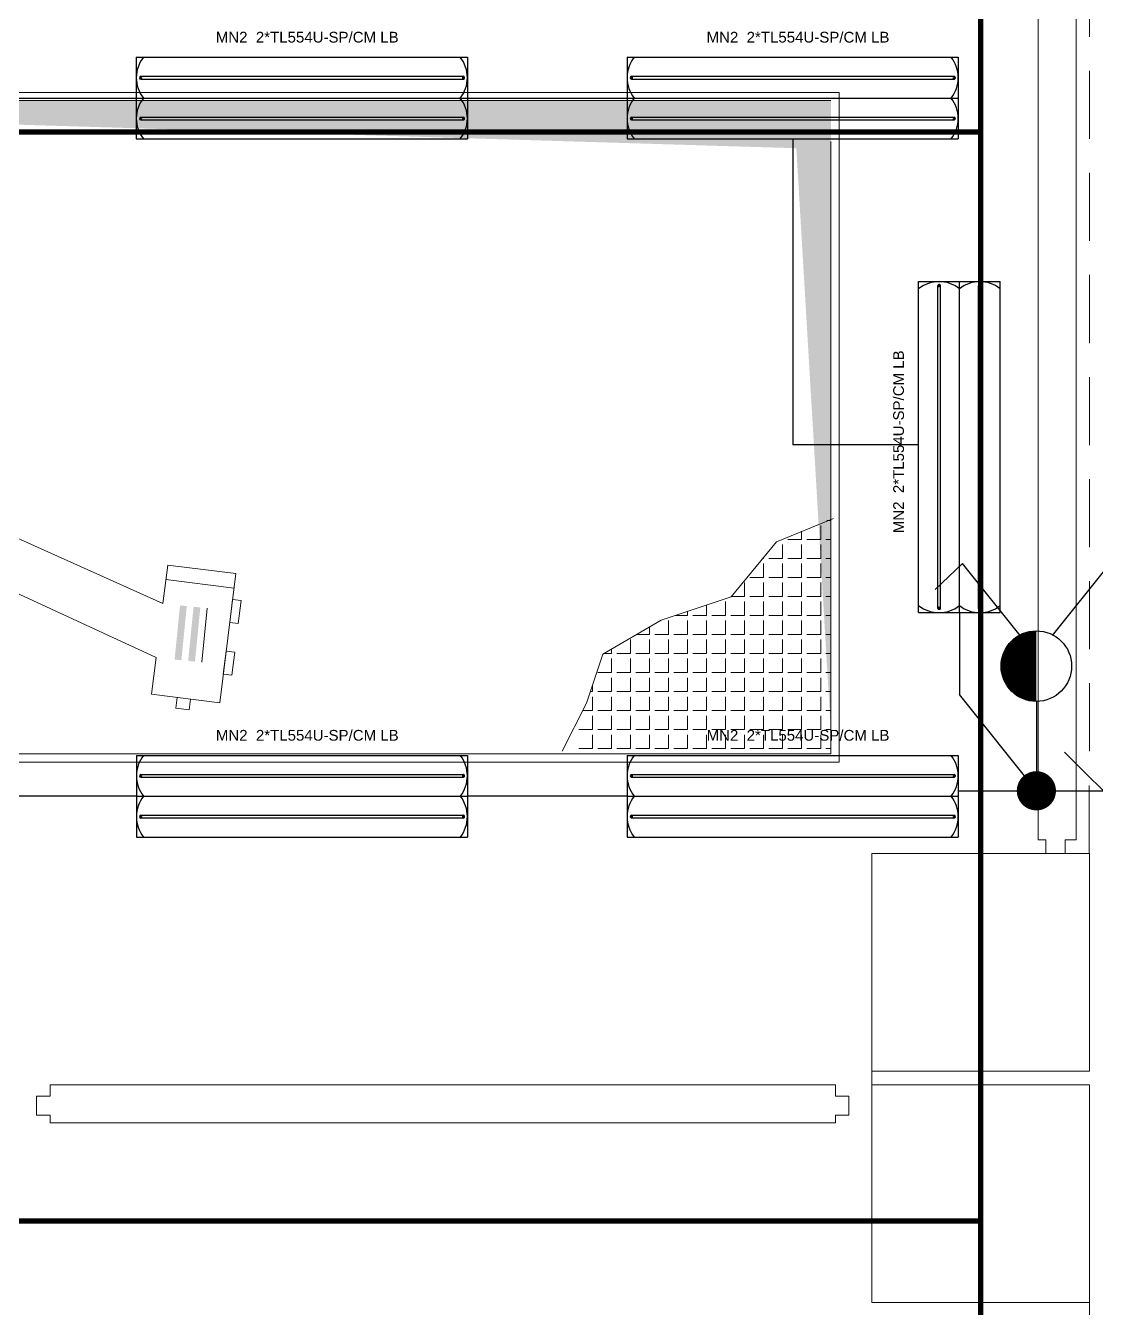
# Model space of a CAD drawing. Header units: metres. Extents: x -13316 to 152404, y -3899 to 30226.
# Drawn here: x 2969.2 to 3362.5, y 5917.9 to 6389.1 of the extents above; entities that cross this region are included whole.
import ezdxf

# ---------------------------------------------------------------- set-up
doc = ezdxf.new("R2010")
doc.units = ezdxf.units.M
doc.header["$LTSCALE"] = 100
doc.header["$MEASUREMENT"] = 0
for name, pattern in [('ACAD_ISO05W100', [33, 24, -3, 0, -3, 0, -3]), ('DOT2', [0.125, 0, -0.125]), ('HIDDEN', [0.375, 0.25, -0.125])]:
    doc.linetypes.add(name, pattern=pattern)
doc.layers.get('0').update_dxf_attribs({"color": 9, "lineweight": 9})
for name, color, linetype, lineweight in [('01', 9, 'Continuous', 9), ('06D', 9, 'Continuous', 9), ('20', 9, 'DOT2', 9), ('bakırcı ekipman', 252, 'ACAD_ISO05W100', 9), ('E-2x54 W SIVAÜSTÜ FLUORESAN YÜKSEK TAVAN ARMATÜRÜ', 7, 'Continuous', 30), ('E-KABLO', 7, 'Continuous', 30), ('E-KOMÜTATÖR ANAHTAR (ETANŞ)', 7, 'Continuous', 30), ('E-LINYE', 7, 'Continuous', 30)]:
    doc.layers.add(name, color=color, linetype=linetype, lineweight=lineweight)
doc.styles.add('Arial', font='arial.ttf', dxfattribs={"height": 2.5})

# ---------------------------------------------------------------- blocks, each defined once
blk = doc.blocks.new('2x54 W SIVAÜSTÜ FLUORESAN YÜKSEK TAVAN ARMATÜRÜ')
at = {"layer": 'E-2x54 W SIVAÜSTÜ FLUORESAN YÜKSEK TAVAN ARMATÜRÜ', "color": 4}
for p, q in [((-60.8, 15), (-60.8, -15)), ((-60.8, 15), (60.8, 15)), ((60.8, 15), (60.8, 0)), ((-60, 0), (-15, 0)), ((15, 0), (60, 0)), ((60.8, 0), (60.8, -15)), ((-60.8, -15), (60.8, -15))]:
    blk.add_line(p, q, dxfattribs=at)
at = {"layer": 'E-2x54 W SIVAÜSTÜ FLUORESAN YÜKSEK TAVAN ARMATÜRÜ', "color": 7}
for p, q in [((-59.27, 8.01), (59.32, 8.01)), ((-59.16, 7.01), (59.44, 7)), ((-60.8, 0), (60.8, 0)), ((-59.27, -6.99), (59.32, -6.99)), ((-59.16, -7.99), (59.44, -8))]:
    blk.add_line(p, q, dxfattribs=at)
for centre in [(-59.23, 7.63), (-59.23, 7.33), (59.36, 7.63), (59.36, 7.33), (-59.23, -7.37), (-59.23, -7.67), (59.36, -7.37), (59.36, -7.67)]:
    blk.add_circle(centre, 0.11, dxfattribs=at)
for centre, radius, start, end in [((-48.66, 7.5), 12.14, 141.86, 218.14), ((48.66, 7.5), 12.14, 321.86, 38.14), ((-59.12, 7.51), 0.515, 106.8674, 266.7612), ((-59.32, 7.49), 0.519, 289.2244, 84.4042), ((59.47, 7.51), 0.515, 106.8674, 266.7612), ((59.27, 7.49), 0.519, 289.2244, 84.4042), ((-48.66, -7.5), 12.14, 141.86, 218.14), ((48.66, -7.5), 12.14, 321.86, 38.14), ((-59.12, -7.49), 0.515, 106.8674, 266.7612), ((-59.32, -7.51), 0.519, 289.2244, 84.4042), ((59.47, -7.49), 0.515, 106.8674, 266.7612), ((59.27, -7.51), 0.519, 289.2244, 84.4042)]:
    blk.add_arc(centre, radius, start, end, dxfattribs=at)
at = {"layer": 'E-2x54 W SIVAÜSTÜ FLUORESAN YÜKSEK TAVAN ARMATÜRÜ', "color": 7, "style": 'Arial'}
blk.add_text('MN2  2*TL554U-SP/CM LB', height=3.9508, dxfattribs=at).set_placement((-31.61, 20.4))
blk = doc.blocks.new('100_KOMÜTATÖR ANAHTAR (ETANŞ)')
at = {"layer": 'E-KOMÜTATÖR ANAHTAR (ETANŞ)', "color": 4}
for p, q in [((-1.695, 5.222), (-2.326, 4.622)), ((-0.372, 3.563), (-1.695, 5.222)), ((0.372, 3.563), (1.695, 5.222)), ((1.695, 5.222), (2.326, 4.622)), ((0, 2.053), (0, 0))]:
    blk.add_line(p, q, dxfattribs=at)
at = {"layer": 'E-KOMÜTATÖR ANAHTAR (ETANŞ)', "color": 4, "const_width": 0.81}
blk.add_lwpolyline([(0, 3.268, 0.414214), (-0.405, 2.863, 0.414214), (0, 2.458, 0.414214)], format="xyb", dxfattribs=at)
at = {"layer": 'E-KOMÜTATÖR ANAHTAR (ETANŞ)', "color": 4}
blk.add_circle((0, 2.863), 0.81, dxfattribs=at)
blk = doc.blocks.new('p-kolon_80x80')
blk.add_lwpolyline([(-40, -40), (40, -40), (40, 40), (-40, 40)], close=True)
blk = doc.blocks.new('2.bod.sitatik')
at = {"layer": '01'}
for p in [(3000, -2905), (3000, -2990)]:
    blk.add_blockref('p-kolon_80x80', p, dxfattribs=at)
blk = doc.blocks.new('p-işyeri')
at = {"color": 0, "const_width": 2}
blk.add_lwpolyline([(200, 0), (200, 700), (-200, 700), (-200, 0)], close=True, dxfattribs=at)
blk = doc.blocks.new('rf')
at = {"layer": 'bakırcı ekipman', "color": 0, "lineweight": 0}
for p, q in [((174820.42, -9265.6), (174802.78, -9274.52)), ((174805.53, -9276.74), (174805.53, -9273.06)), ((174812.52, -9276.74), (174812.52, -9271.66)), ((174819.5, -9276.74), (174819.5, -9271.66)), ((174802.78, -9274.52), (174784.78, -9280.52)), ((174798.55, -9276.74), (174796.14, -9276.74)), ((174798.55, -9276.74), (174798.55, -9275.93)), ((174805.53, -9276.74), (174800.45, -9276.74)), ((174812.52, -9276.74), (174807.44, -9276.74)), ((174819.5, -9276.74), (174814.42, -9276.74)), ((174784.78, -9280.52), (174772.35, -9301.95)), ((174784.58, -9283.72), (174784.58, -9280.87)), ((174791.56, -9283.72), (174791.56, -9278.64)), ((174798.55, -9283.72), (174798.55, -9278.64)), ((174805.53, -9283.72), (174805.53, -9278.64)), ((174812.52, -9283.72), (174812.52, -9278.64)), ((174819.5, -9283.72), (174819.5, -9278.64)), ((174784.58, -9283.72), (174782.92, -9283.72)), ((174784.58, -9290.71), (174784.58, -9285.63)), ((174791.56, -9283.72), (174786.48, -9283.72)), ((174791.56, -9290.71), (174791.56, -9285.63)), ((174798.55, -9283.72), (174793.47, -9283.72)), ((174798.55, -9290.71), (174798.55, -9285.63)), ((174805.53, -9283.72), (174800.45, -9283.72)), ((174805.53, -9290.71), (174805.53, -9285.63)), ((174812.52, -9283.72), (174807.44, -9283.72)), ((174812.52, -9290.71), (174812.52, -9285.63)), ((174819.5, -9283.72), (174814.42, -9283.72)), ((174819.5, -9290.71), (174819.5, -9285.63)), ((174784.58, -9290.71), (174779.5, -9290.71)), ((174791.56, -9290.71), (174786.48, -9290.71)), ((174798.55, -9290.71), (174793.47, -9290.71)), ((174805.53, -9290.71), (174800.45, -9290.71)), ((174812.52, -9290.71), (174807.44, -9290.71)), ((174819.5, -9290.71), (174814.42, -9290.71)), ((174777.59, -9297.69), (174777.59, -9292.91)), ((174784.58, -9297.69), (174784.58, -9292.61)), ((174791.56, -9297.69), (174791.56, -9292.61)), ((174798.55, -9297.69), (174798.55, -9292.61)), ((174805.53, -9297.69), (174805.53, -9292.61)), ((174812.52, -9297.69), (174812.52, -9292.61)), ((174819.5, -9297.69), (174819.5, -9292.61)), ((174777.59, -9297.69), (174774.82, -9297.69)), ((174777.59, -9304.68), (174777.59, -9299.6)), ((174784.58, -9297.69), (174779.5, -9297.69)), ((174784.58, -9304.68), (174784.58, -9299.6)), ((174791.56, -9297.69), (174786.48, -9297.69)), ((174791.56, -9304.68), (174791.56, -9299.6)), ((174798.55, -9297.69), (174793.47, -9297.69)), ((174798.55, -9304.68), (174798.55, -9299.6)), ((174805.53, -9297.69), (174800.45, -9297.69)), ((174805.53, -9304.68), (174805.53, -9299.6)), ((174812.52, -9297.69), (174807.44, -9297.69)), ((174812.52, -9304.68), (174812.52, -9299.6)), ((174819.5, -9297.69), (174814.42, -9297.69)), ((174819.5, -9304.68), (174819.5, -9299.6)), ((174772.35, -9301.95), (174763.77, -9327.67)), ((174777.59, -9304.68), (174772.51, -9304.68)), ((174784.58, -9304.68), (174779.5, -9304.68)), ((174791.56, -9304.68), (174786.48, -9304.68)), ((174798.55, -9304.68), (174793.47, -9304.68)), ((174805.53, -9304.68), (174800.45, -9304.68)), ((174812.52, -9304.68), (174807.44, -9304.68)), ((174819.5, -9304.68), (174814.42, -9304.68)), ((174770.61, -9311.66), (174770.61, -9307.16)), ((174777.59, -9311.66), (174777.59, -9306.58)), ((174784.58, -9311.66), (174784.58, -9306.58)), ((174791.56, -9311.66), (174791.56, -9306.58)), ((174798.55, -9311.66), (174798.55, -9306.58)), ((174805.53, -9311.66), (174805.53, -9306.58)), ((174812.52, -9311.66), (174812.52, -9306.58)), ((174819.5, -9311.66), (174819.5, -9306.58)), ((174770.61, -9311.66), (174769.11, -9311.66)), ((174770.61, -9318.65), (174770.61, -9313.57)), ((174777.59, -9311.66), (174772.51, -9311.66)), ((174777.59, -9318.65), (174777.59, -9313.57)), ((174784.58, -9311.66), (174779.5, -9311.66)), ((174784.58, -9318.65), (174784.58, -9313.57)), ((174791.56, -9311.66), (174786.48, -9311.66)), ((174791.56, -9318.65), (174791.56, -9313.57)), ((174798.55, -9311.66), (174793.47, -9311.66)), ((174798.55, -9318.65), (174798.55, -9313.57)), ((174805.53, -9311.66), (174800.45, -9311.66)), ((174805.53, -9318.65), (174805.53, -9313.57)), ((174812.52, -9311.66), (174807.44, -9311.66)), ((174812.52, -9318.65), (174812.52, -9313.57)), ((174819.5, -9311.66), (174814.42, -9311.66)), ((174819.5, -9318.65), (174819.5, -9313.57)), ((174770.61, -9318.65), (174766.78, -9318.65)), ((174777.59, -9318.65), (174772.51, -9318.65)), ((174784.58, -9318.65), (174779.5, -9318.65)), ((174791.56, -9318.65), (174786.48, -9318.65)), ((174798.55, -9318.65), (174793.47, -9318.65)), ((174805.53, -9318.65), (174800.45, -9318.65)), ((174812.52, -9318.65), (174807.44, -9318.65)), ((174819.5, -9318.65), (174814.42, -9318.65)), ((174770.61, -9325.63), (174770.61, -9320.55)), ((174777.59, -9325.63), (174777.59, -9320.55)), ((174784.58, -9325.63), (174784.58, -9320.55)), ((174791.56, -9325.63), (174791.56, -9320.55)), ((174798.55, -9325.63), (174798.55, -9320.55)), ((174805.53, -9325.63), (174805.53, -9320.55)), ((174812.52, -9325.63), (174812.52, -9320.55)), ((174819.5, -9325.63), (174819.5, -9320.55)), ((174763.77, -9327.67), (174743.62, -9344.38)), ((174763.62, -9332.62), (174763.62, -9327.79)), ((174770.61, -9325.63), (174765.53, -9325.63)), ((174770.61, -9332.62), (174770.61, -9327.54)), ((174777.59, -9325.63), (174772.51, -9325.63)), ((174777.59, -9332.62), (174777.59, -9327.54)), ((174784.58, -9325.63), (174779.5, -9325.63)), ((174784.58, -9332.62), (174784.58, -9327.54)), ((174791.56, -9325.63), (174786.48, -9325.63)), ((174791.56, -9332.62), (174791.56, -9327.54)), ((174798.55, -9325.63), (174793.47, -9325.63)), ((174798.55, -9332.62), (174798.55, -9327.54)), ((174805.53, -9325.63), (174800.45, -9325.63)), ((174805.53, -9332.62), (174805.53, -9327.54)), ((174812.52, -9325.63), (174807.44, -9325.63)), ((174812.52, -9332.62), (174812.52, -9327.54)), ((174819.5, -9325.63), (174814.42, -9325.63)), ((174819.5, -9332.62), (174819.5, -9327.54)), ((174756.64, -9339.6), (174756.64, -9334.52)), ((174763.62, -9332.62), (174758.54, -9332.62)), ((174763.62, -9339.6), (174763.62, -9334.52)), ((174770.61, -9332.62), (174765.53, -9332.62)), ((174770.61, -9339.6), (174770.61, -9334.52)), ((174777.59, -9332.62), (174772.51, -9332.62)), ((174777.59, -9339.6), (174777.59, -9334.52)), ((174784.58, -9332.62), (174779.5, -9332.62)), ((174784.58, -9339.6), (174784.58, -9334.52)), ((174791.56, -9332.62), (174786.48, -9332.62)), ((174791.56, -9339.6), (174791.56, -9334.52)), ((174798.55, -9332.62), (174793.47, -9332.62)), ((174798.55, -9339.6), (174798.55, -9334.52)), ((174805.53, -9332.62), (174800.45, -9332.62)), ((174805.53, -9339.6), (174805.53, -9334.52)), ((174812.52, -9332.62), (174807.44, -9332.62)), ((174812.52, -9339.6), (174812.52, -9334.52)), ((174819.5, -9332.62), (174814.42, -9332.62)), ((174819.5, -9339.6), (174819.5, -9334.52)), ((174749.65, -9339.6), (174749.38, -9339.6)), ((174749.65, -9339.6), (174749.65, -9339.38)), ((174749.65, -9346.59), (174749.65, -9341.51)), ((174756.64, -9339.6), (174751.56, -9339.6)), ((174756.64, -9346.59), (174756.64, -9341.51)), ((174763.62, -9339.6), (174758.54, -9339.6)), ((174763.62, -9346.59), (174763.62, -9341.51)), ((174770.61, -9339.6), (174765.53, -9339.6)), ((174770.61, -9346.59), (174770.61, -9341.51)), ((174777.59, -9339.6), (174772.51, -9339.6)), ((174777.59, -9346.59), (174777.59, -9341.51)), ((174784.58, -9339.6), (174779.5, -9339.6)), ((174784.58, -9346.59), (174784.58, -9341.51)), ((174791.56, -9339.6), (174786.48, -9339.6)), ((174791.56, -9346.59), (174791.56, -9341.51)), ((174798.55, -9339.6), (174793.47, -9339.6)), ((174798.55, -9346.59), (174798.55, -9341.51)), ((174805.53, -9339.6), (174800.45, -9339.6)), ((174805.53, -9346.59), (174805.53, -9341.51)), ((174812.52, -9339.6), (174807.44, -9339.6)), ((174812.52, -9346.59), (174812.52, -9341.51)), ((174819.5, -9339.6), (174814.42, -9339.6)), ((174819.5, -9346.59), (174819.5, -9341.51)), ((174743.62, -9344.38), (174735.05, -9365.29)), ((174742.67, -9353.57), (174742.67, -9348.49)), ((174749.65, -9346.59), (174744.57, -9346.59)), ((174749.65, -9353.57), (174749.65, -9348.49)), ((174756.64, -9346.59), (174751.56, -9346.59)), ((174756.64, -9353.57), (174756.64, -9348.49)), ((174763.62, -9346.59), (174758.54, -9346.59)), ((174763.62, -9353.57), (174763.62, -9348.49)), ((174770.61, -9346.59), (174765.53, -9346.59)), ((174770.61, -9353.57), (174770.61, -9348.49)), ((174777.59, -9346.59), (174772.51, -9346.59)), ((174777.59, -9353.57), (174777.59, -9348.49)), ((174784.58, -9346.59), (174779.5, -9346.59)), ((174784.58, -9353.57), (174784.58, -9348.49)), ((174791.56, -9346.59), (174786.48, -9346.59)), ((174791.56, -9353.57), (174791.56, -9348.49)), ((174798.55, -9346.59), (174793.47, -9346.59)), ((174798.55, -9353.57), (174798.55, -9348.49)), ((174805.53, -9346.59), (174800.45, -9346.59)), ((174805.53, -9353.57), (174805.53, -9348.49)), ((174812.52, -9346.59), (174807.44, -9346.59)), ((174812.52, -9353.57), (174812.52, -9348.49)), ((174819.5, -9346.59), (174814.42, -9346.59)), ((174819.5, -9353.57), (174819.5, -9348.49)), ((174742.67, -9353.57), (174739.66, -9353.57)), ((174742.67, -9360.56), (174742.67, -9355.48)), ((174749.65, -9353.57), (174744.57, -9353.57)), ((174749.65, -9360.56), (174749.65, -9355.48)), ((174756.64, -9353.57), (174751.56, -9353.57)), ((174756.64, -9360.56), (174756.64, -9355.48)), ((174763.62, -9353.57), (174758.54, -9353.57)), ((174763.62, -9360.56), (174763.62, -9355.48)), ((174770.61, -9353.57), (174765.53, -9353.57)), ((174770.61, -9360.56), (174770.61, -9355.48)), ((174777.59, -9353.57), (174772.51, -9353.57)), ((174777.59, -9360.56), (174777.59, -9355.48)), ((174784.58, -9353.57), (174779.5, -9353.57)), ((174784.58, -9360.56), (174784.58, -9355.48)), ((174791.56, -9353.57), (174786.48, -9353.57)), ((174791.56, -9360.56), (174791.56, -9355.48)), ((174798.55, -9353.57), (174793.47, -9353.57)), ((174798.55, -9360.56), (174798.55, -9355.48)), ((174805.53, -9353.57), (174800.45, -9353.57)), ((174805.53, -9360.56), (174805.53, -9355.48)), ((174812.52, -9353.57), (174807.44, -9353.57)), ((174812.52, -9360.56), (174812.52, -9355.48)), ((174819.5, -9353.57), (174814.42, -9353.57)), ((174819.5, -9360.56), (174819.5, -9355.48)), ((174735.68, -9364.29), (174735.68, -9362.82)), ((174742.67, -9360.56), (174737.59, -9360.56)), ((174742.67, -9364.29), (174742.67, -9362.46)), ((174749.65, -9360.56), (174744.57, -9360.56)), ((174749.65, -9364.29), (174749.65, -9362.46)), ((174756.64, -9360.56), (174751.56, -9360.56)), ((174756.64, -9364.29), (174756.64, -9362.46)), ((174763.62, -9360.56), (174758.54, -9360.56)), ((174763.62, -9364.29), (174763.62, -9362.46)), ((174770.61, -9360.56), (174765.53, -9360.56)), ((174770.61, -9364.29), (174770.61, -9362.46)), ((174777.59, -9360.56), (174772.51, -9360.56)), ((174777.59, -9364.29), (174777.59, -9362.46)), ((174784.58, -9360.56), (174779.5, -9360.56)), ((174784.58, -9364.29), (174784.58, -9362.46)), ((174791.56, -9360.56), (174786.48, -9360.56)), ((174791.56, -9364.29), (174791.56, -9362.46)), ((174798.55, -9360.56), (174793.47, -9360.56)), ((174798.55, -9364.29), (174798.55, -9362.46)), ((174805.53, -9360.56), (174800.45, -9360.56)), ((174805.53, -9364.29), (174805.53, -9362.46)), ((174812.52, -9360.56), (174807.44, -9360.56)), ((174812.52, -9364.29), (174812.52, -9362.46)), ((174819.5, -9360.56), (174814.42, -9360.56)), ((174819.5, -9364.29), (174819.5, -9362.46))]:
    blk.add_line(p, q, dxfattribs=at)
blk = doc.blocks.new('p-mekanik_boyahane_mahal10')
h = blk.add_hatch(color=256)
h.paths.add_polyline_path([(356.89, 37.18), (359.38, 36.93), (361.35, 56.83), (358.86, 57.08)])
h.paths.add_polyline_path([(351.91, 37.67), (354.4, 37.42), (356.37, 57.33), (353.88, 57.57)])
h = blk.add_hatch(color=256)
h.paths.add_polyline_path([(356.89, 37.18), (359.38, 36.93), (361.35, 56.83), (358.86, 57.08)])
h.paths.add_polyline_path([(351.91, 37.67), (354.4, 37.42), (356.37, 57.33), (353.88, 57.57)])
for p, q in [((0, 246), (596, 246)), ((596, 246), (596, 0)), ((3, 243), (593, 243)), ((593, 228), (593, 3)), ((110.63, 164.28), (347.62, 58.32)), ((110.63, 164.28), (347.62, 58.32)), ((117.8, 143.4), (345.15, 38.47)), ((117.8, 143.4), (345.15, 38.47)), ((347.62, 58.32), (349.37, 72.38)), ((347.62, 58.32), (349.37, 72.38)), ((349.37, 72.38), (374.4, 69.27)), ((349.37, 72.38), (374.4, 69.27)), ((348.71, 67.08), (373.74, 63.97)), ((348.71, 67.08), (373.74, 63.97)), ((374.4, 69.27), (368.49, 21.82)), ((374.4, 69.27), (368.49, 21.82)), ((363.84, 56.59), (361.86, 36.68)), ((363.84, 56.59), (361.86, 36.68)), ((343.47, 24.93), (345.15, 38.47)), ((343.47, 24.93), (345.15, 38.47)), ((368.49, 21.82), (343.47, 24.93)), ((368.49, 21.82), (343.47, 24.93)), ((352.82, 23.77), (352.33, 19.81)), ((352.82, 23.77), (352.33, 19.81)), ((357.26, 19.2), (352.33, 19.81)), ((357.26, 19.2), (352.33, 19.81)), ((357.75, 23.16), (357.26, 19.2)), ((357.75, 23.16), (357.26, 19.2))]:
    blk.add_line(p, q)
for points in [[(3, 243), (3, 3), (53.89, 3), (3, 3), (593, 3)], [(0, 3), (0, 0), (596, 0)]]:
    blk.add_lwpolyline(points)
for points in [[(373.22, 59.77), (372.17, 51.33), (375.3, 50.94), (376.35, 59.38)], [(373.22, 59.77), (372.17, 51.33), (375.3, 50.94), (376.35, 59.38)], [(370.85, 40.73), (369.8, 32.29), (372.93, 31.9), (373.98, 40.34)], [(370.85, 40.73), (369.8, 32.29), (372.93, 31.9), (373.98, 40.34)]]:
    blk.add_lwpolyline(points, close=True)
blk.add_solid([(3, 243), (593, 243), (580.29, 225.53), (593, 11)])
at = {"extrusion": (0, 0, -1), "zscale": -1, "rotation": 270}
blk.add_blockref('rf', (8771.32, 174824.5), dxfattribs=at)
blk = doc.blocks.new('2.bod.Mimari')
at = {"layer": '06D'}
for points in [[(3030.99, -2552.5), (3030.99, -2557.5), (3035.13, -2557.5), (3035.13, -2860), (3030.99, -2860), (3030.99, -2865), (3023.99, -2865), (3023.99, -2860), (3021.13, -2860), (3021.13, -2557.5), (3023.99, -2557.5), (3023.99, -2552.5)], [(2653.15, -2954.14), (2658.15, -2954.14), (2658.15, -2950), (2946.63, -2950), (2946.63, -2954.14), (2951.63, -2954.14), (2951.63, -2961.14), (2946.63, -2961.14), (2946.63, -2964), (2658.15, -2964), (2658.15, -2961.14), (2653.15, -2961.14)]]:
    blk.add_lwpolyline(points, close=True, dxfattribs=at)
at = {"layer": '20', "color": 251, "linetype": 'HIDDEN'}
blk.add_lwpolyline([(3040, -3750), (3039.93, -3030), (2960, -3030), (2960, -2865), (3039.92, -2865), (3040, -2240), (2960, -2240), (2960, -2160), (2340, -2160), (2340, -2240), (2260, -2240), (2260, -2160), (1640, -2160.01), (1640, -2240), (1560, -2240), (1560, -2865), (1640, -2865), (1640, -3030), (1560, -3030), (1560, -3750)], dxfattribs=at)
at = {"layer": '06D', "color": 89, "linetype": 'HIDDEN', "true_color": 0x2e4d23, "rotation": 90}
for p in [(3000, -2400), (3000, -2800), (3000, -3200)]:
    blk.add_blockref('p-işyeri', p, dxfattribs=at)
at = {"layer": '06D'}
blk.add_blockref('p-mekanik_boyahane_mahal10', (2352, -2831.47), dxfattribs=at)

msp = doc.modelspace()

# ---------------------------------------------------------------- linework, layer by layer
at = {"layer": 'E-KABLO', "color": 6}
for p, q in [((2951.16, 6362.47), (3009.84, 6362.47)), ((3131.44, 6362.47), (3190.13, 6362.47)), ((3250.98, 6347.47), (3250.98, 6235.04)), ((3297.21, 6235.04), (3250.98, 6235.04)), ((3312.22, 6173.44), (3312.21, 6143.43)), ((3340.47, 6108), (3312.21, 6143.43)), ((3311.87, 6108), (3340.47, 6108)), ((3340.47, 6108), (3365, 6108)), ((3009.86, 6106.01), (2951.18, 6106.01)), ((3190.14, 6106.01), (3131.46, 6106.01))]:
    msp.add_line(p, q, dxfattribs=at)
at = {"layer": 'E-KABLO', "color": 4, "linetype": 'Continuous', "const_width": 7.2}
msp.add_lwpolyline([(3336.87, 6108, -1), (3344.07, 6108, -1)], format="xyb", close=True, dxfattribs=at)
at = {"layer": 'E-LINYE', "color": 7, "linetype": 'Continuous'}
msp.add_line((3350.86, 6122.14), (3379.14, 6093.86), dxfattribs=at)

# ---------------------------------------------------------------- block references
for name in ['2.bod.sitatik', '2.bod.Mimari']:
    msp.add_blockref(name, (320, 8950))
at = {"layer": 'E-2x54 W SIVAÜSTÜ FLUORESAN YÜKSEK TAVAN ARMATÜRÜ', "color": 6}
for p in [(3070.64, 6362.47), (3250.93, 6362.47), (3070.66, 6106.01), (3250.94, 6106.01)]:
    msp.add_blockref('2x54 W SIVAÜSTÜ FLUORESAN YÜKSEK TAVAN ARMATÜRÜ', p, dxfattribs=at)
at = {"layer": 'E-2x54 W SIVAÜSTÜ FLUORESAN YÜKSEK TAVAN ARMATÜRÜ', "color": 6, "rotation": 89.99999999999939}
msp.add_blockref('2x54 W SIVAÜSTÜ FLUORESAN YÜKSEK TAVAN ARMATÜRÜ', (3312.22, 6234.24), dxfattribs=at)
at = {"layer": 'E-KOMÜTATÖR ANAHTAR (ETANŞ)', "xscale": 16, "yscale": 16, "zscale": 16}
msp.add_blockref('100_KOMÜTATÖR ANAHTAR (ETANŞ)', (3340.47, 6108), dxfattribs=at)

doc.saveas('drawing.dxf')
